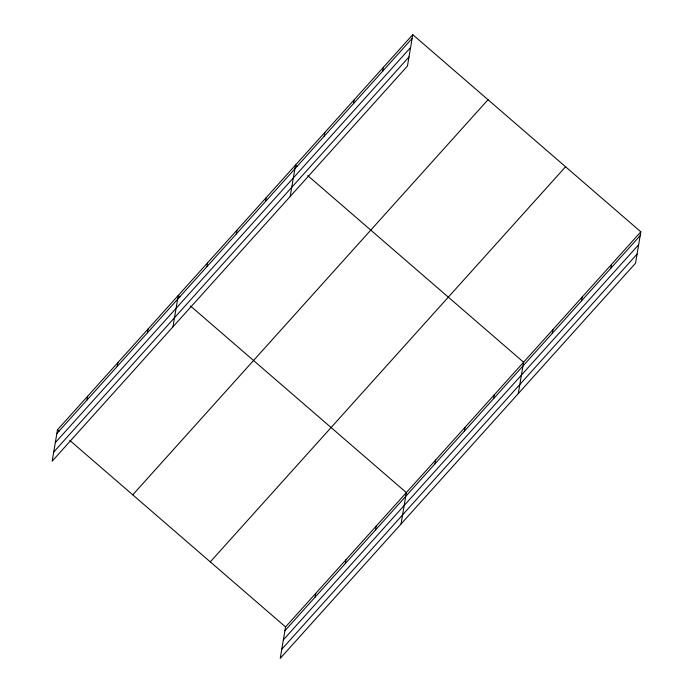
<?xml version="1.0" encoding="UTF-8"?>
<svg xmlns="http://www.w3.org/2000/svg" width="693" height="693" viewBox="0 0 693 693"><rect width="100%" height="100%" fill="white"/><g stroke="black" fill="none" stroke-linecap="round" stroke-linejoin="round"><path stroke-width="1.04" d="M412.759 34.65L57.484 429.773L52.174 461.174L407.449 66.052L412.759 34.65L640.826 231.826L635.516 263.227L280.241 658.35L285.551 626.948L640.826 231.826M87.041 399.974L87.682 396.188M117.238 366.389L117.879 362.604M147.436 332.805L148.077 329.019M172.964 326.827L178.274 295.426L179.911 296.847M206.947 266.623L207.588 262.829M236.261 234.026L236.902 230.232M265.566 201.429L266.207 197.635M290.202 196.44L295.521 165.038L297.158 166.459M324.185 136.235L324.826 132.441M353.499 103.638L354.14 99.844M382.805 71.041L383.446 67.247M315.107 597.149L315.748 593.364M345.305 563.565L345.946 559.779M375.511 529.98L376.152 526.195M401.03 524.012L406.349 492.61L190.549 306.037M435.013 463.799L435.654 460.013M464.327 431.202L464.968 427.408M493.633 398.605L494.274 394.811M518.277 393.615L523.587 362.214L307.787 175.65M552.252 333.411L552.893 329.617M581.566 300.814L582.207 297.02M610.871 268.217L611.512 264.423M56.843 433.558L412.118 38.436M55.301 442.671L410.577 47.548M53.716 452.061L408.991 56.939M132.753 494.837L488.019 99.723M210.291 561.876L565.566 166.762M284.91 630.734L640.185 235.62M283.368 639.847L638.643 244.733M281.782 649.237L637.058 254.114M57.484 429.773L59.122 431.185M69.759 440.384L285.551 626.948"/></g></svg>
